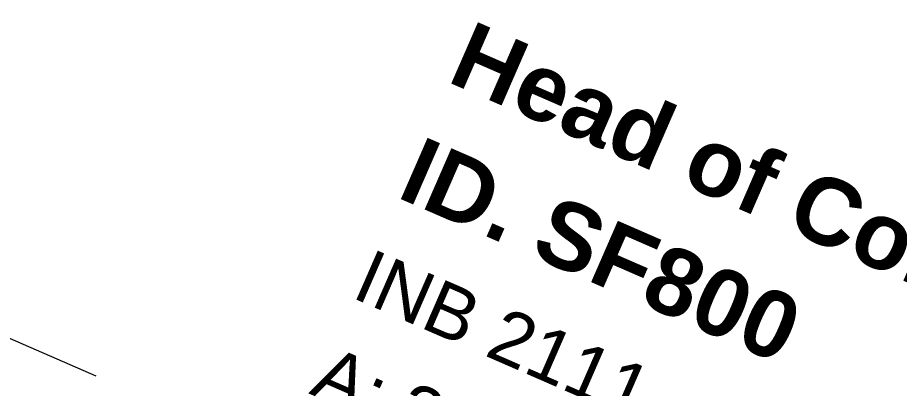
# Model space of a CAD drawing. Header units: millimetres. Extents: x -50172 to 90294, y -80883 to 956680.
# Drawn here: x -8160 to -4862, y -10666 to -9280 of the extents above; entities that cross this region are included whole.
import ezdxf
from ezdxf.enums import TextEntityAlignment as Align

# ---------------------------------------------------------------- set-up
doc = ezdxf.new("R2010")
doc.units = ezdxf.units.MM
doc.header["$MEASUREMENT"] = 0
doc.linetypes.add('Double Dashed', pattern=[1093.611073, 529.166651, -211.666656, 141.111112, -211.666656])
doc.layers.add('New_A-15-MG_Structural_Grid_Phase_2', color=7, linetype='Continuous')
doc.layers.add('New_A-35-M_FFE-Zone', color=7, linetype='Continuous')
doc.layers.add('New_A-15-MG_Structural_Grid_Phase_2_Pen_No__222', color=7, linetype='Continuous', lineweight=13, true_color=0x65af33)
doc.layers.add('New_ArchiCAD Zone Stamps_Pen_No__9', color=7, linetype='Continuous', lineweight=13)
doc.styles.add('GENERATED_STYLE_2', font='')
doc.styles.add('GENERATED_STYLE_3', font='')
doc.styles.add('GENERATED_STYLE_4', font='')
doc.styles.get('GENERATED_STYLE_2').set_extended_font_data('Arial', bold=True)
doc.styles.get('GENERATED_STYLE_3').set_extended_font_data('Arial')
doc.styles.get('GENERATED_STYLE_4').set_extended_font_data('Swis721 BT')

# ---------------------------------------------------------------- blocks, each defined once
blk = doc.blocks.new('Head of College_INB 2111_9_1', base_point=(-5731.5, -10802.1))
at = {"layer": 'New_ArchiCAD Zone Stamps_Pen_No__9'}
for tag, height, style, p in [('ROOM_NAME', 250, 'GENERATED_STYLE_2', (-6459.6, -9288.2)), ('zoneNameLine2', 250, 'GENERATED_STYLE_2', (-6648, -9720.3)), ('ROOM_NUMBER', 200, 'GENERATED_STYLE_3', (-6836.5, -10141)), ('measuredAreaCode', 200, 'GENERATED_STYLE_3', (-6993.5, -10501.1)), ('DUMMY_649', 200, 'GENERATED_STYLE_3', (-6686.1, -10635.2)), ('DUMMY_650', 200, 'GENERATED_STYLE_3', (-6196.7, -10848.5)), ('DUMMY_651', 133.3, 'GENERATED_STYLE_3', (-5917.5, -10955.1))]:
    blk.add_attdef(tag, text='', height=height, rotation=336.4404, dxfattribs=dict(at, style=style)).set_placement(p, align=Align.TOP_LEFT)
blk = doc.blocks.new('Standard grid marker_30')
at = {"layer": 'New_A-15-MG_Structural_Grid_Phase_2_Pen_No__222', "linetype": 'Double Dashed'}
blk.add_line((705.1, 0), (32130.3, 0), dxfattribs=at)
at = {"layer": 'New_A-15-MG_Structural_Grid_Phase_2_Pen_No__222', "style": 'GENERATED_STYLE_4'}
for tag, p in [('AC_MarkerText_1_0', (-500, 43.4)), ('AC_MarkerText_1_1', (33335.4, 43.4))]:
    blk.add_attdef(tag, text='', height=350, rotation=180, dxfattribs=at).set_placement(p, align=Align.MIDDLE_CENTER)

msp = doc.modelspace()

# ---------------------------------------------------------------- block references
at = {"layer": 'New_A-15-MG_Structural_Grid_Phase_2', "color": 8, "linetype": 'Continuous', "lineweight": 15, "zscale": 1000, "rotation": 156.4404115839929}
msp.add_blockref('Standard grid marker_30', (15837, -20956.1), dxfattribs=at)
at = {"layer": 'New_A-35-M_FFE-Zone', "linetype": 'Continuous'}
ref = msp.add_blockref('Head of College_INB 2111_9_1', (-5731.5, -10802.1), dxfattribs=at)
ref.add_attrib('ROOM_NAME', 'Head of College', dxfattribs={"layer": 'New_ArchiCAD Zone Stamps_Pen_No__9', "color": 7, "height": 250, "rotation": 336.4404, "style": 'GENERATED_STYLE_2'}).set_placement((-6459.6, -9288.2), align=Align.TOP_LEFT)
ref.add_attrib('ROOM_NUMBER', 'INB 2111', dxfattribs={"layer": 'New_ArchiCAD Zone Stamps_Pen_No__9', "color": 7, "height": 200, "rotation": 336.4404, "style": 'GENERATED_STYLE_3'}).set_placement((-6836.5, -10141), align=Align.TOP_LEFT)
ref.add_attrib('zoneNameLine2', 'ID. SF800', dxfattribs={"layer": 'New_ArchiCAD Zone Stamps_Pen_No__9', "color": 7, "height": 250, "rotation": 336.4404, "style": 'GENERATED_STYLE_2'}).set_placement((-6648, -9720.3), align=Align.TOP_LEFT)
ref.add_attrib('measuredAreaCode', 'A: ', dxfattribs={"layer": 'New_ArchiCAD Zone Stamps_Pen_No__9', "color": 7, "height": 200, "rotation": 336.4404, "style": 'GENERATED_STYLE_3'}).set_placement((-6993.5, -10501.1), align=Align.TOP_LEFT)
ref.add_attrib('DUMMY_649', '22.6', dxfattribs={"layer": 'New_ArchiCAD Zone Stamps_Pen_No__9', "color": 7, "height": 200, "rotation": 336.4404, "style": 'GENERATED_STYLE_3'}).set_placement((-6686.1, -10635.2), align=Align.TOP_LEFT)

doc.saveas('drawing.dxf')
